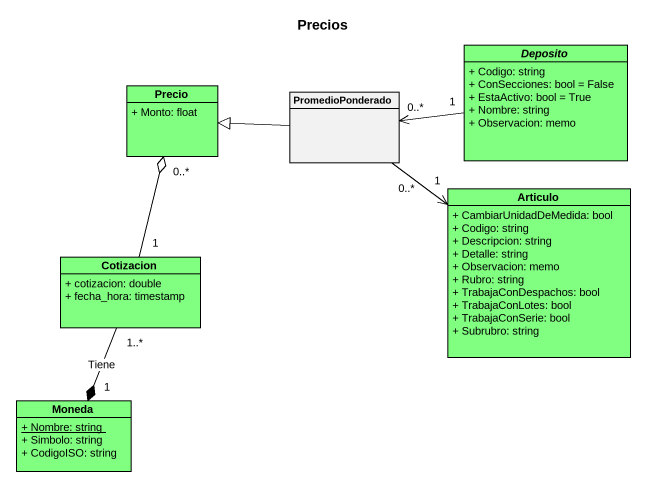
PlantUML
@startuml
title Precios
hide circle
hide empty members
skinparam classAttributeIconSize 0
abstract class Deposito #80FF80 {
  + Codigo: string
  + ConSecciones: bool = False
  + EstaActivo: bool = True
  + Nombre: string
  + Observacion: memo
}
class Precio #80FF80 {
  + Monto: float
}
class PromedioPonderado
class Articulo #80FF80 {
  + CambiarUnidadDeMedida: bool
  + Codigo: string
  + Descripcion: string
  + Detalle: string
  + Observacion: memo
  + Rubro: string
  + TrabajaConDespachos: bool
  + TrabajaConLotes: bool
  + TrabajaConSerie: bool
  + Subrubro: string
}
class Cotizacion #80FF80 {
  + cotizacion: double
  + fecha_hora: timestamp
}
class Moneda #80FF80 {
  {static} + Nombre: string
  + Simbolo: string
  + CodigoISO: string
}
Precio "0..*" o-- "1" Cotizacion
PromedioPonderado "0..*" <-right- "1" Deposito
PromedioPonderado -left-|> Precio
PromedioPonderado "0..*" --> "1" Articulo
Cotizacion "1..*" --* "1" Moneda : Tiene
@enduml
